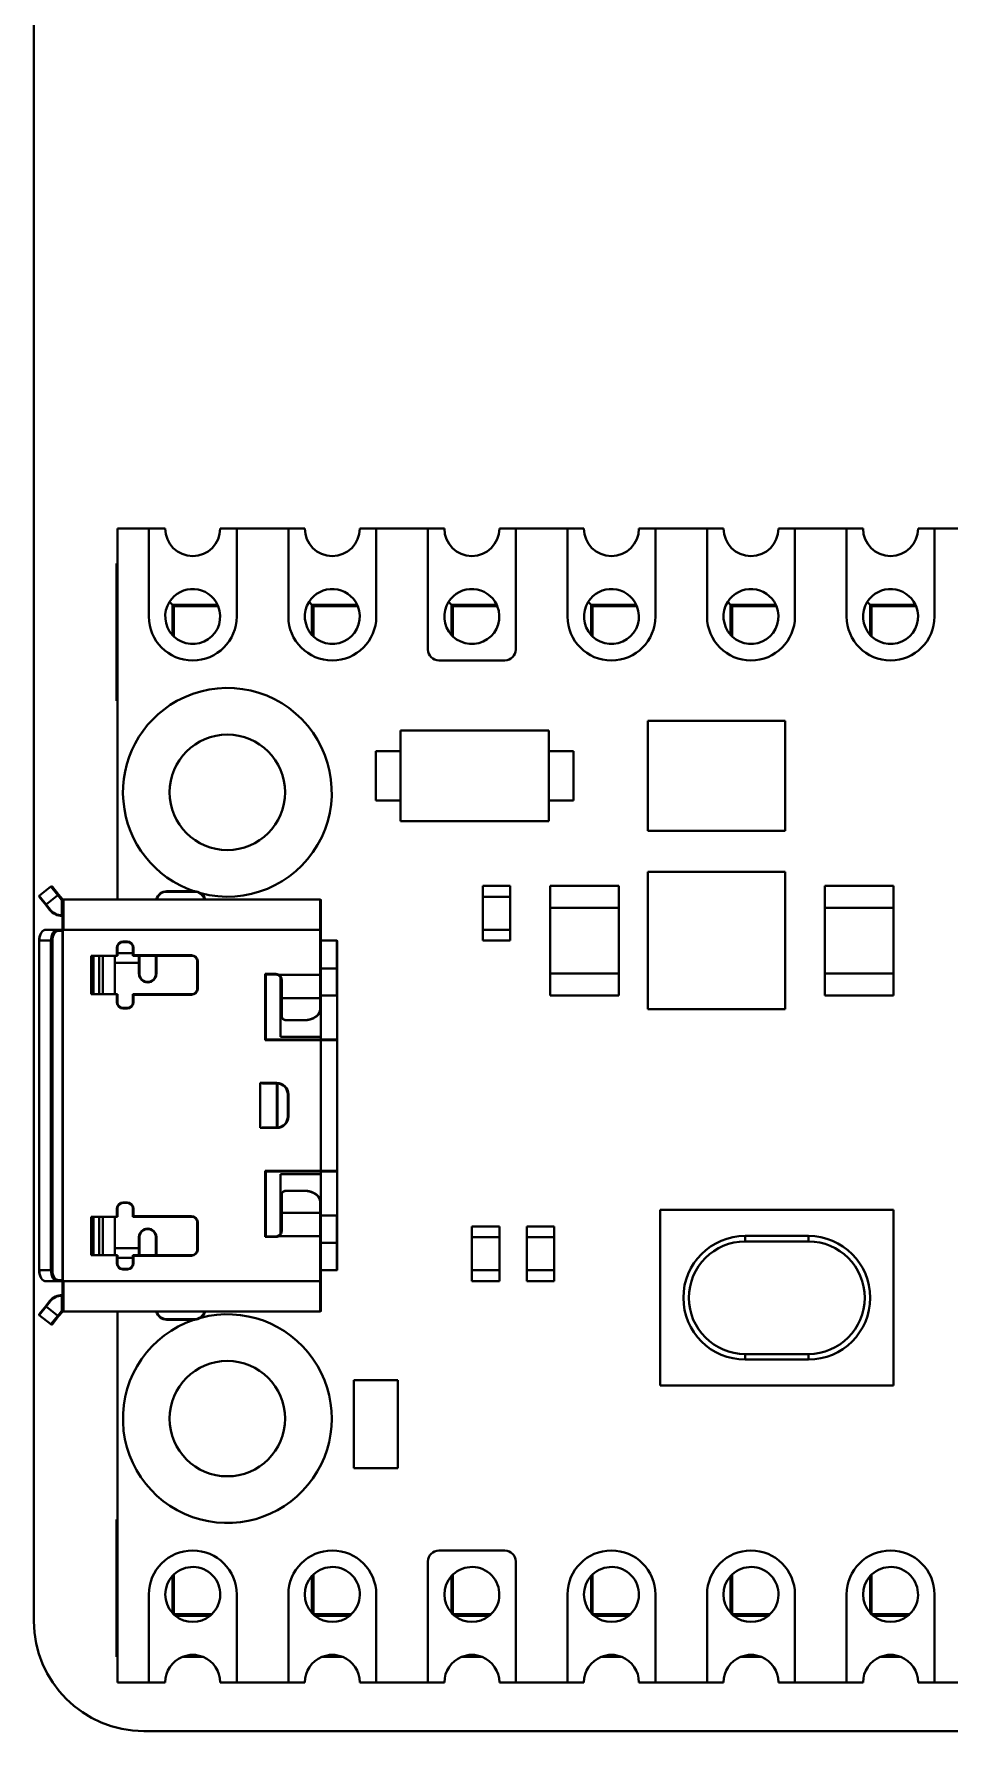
# Model space of a CAD drawing. Header units: millimetres. Extents: x 15 to 292, y 5 to 205.
# Drawn here: x 154.49 to 171.14, y 92.61 to 123.5 of the extents above; entities that cross this region are included whole.
import ezdxf

# ---------------------------------------------------------------- set-up
doc = ezdxf.new("R2010")
doc.units = ezdxf.units.MM
doc.layers.add('Geometries', color=7, linetype='Continuous')

msp = doc.modelspace()

# ---------------------------------------------------------------- linework, layer by layer
at = {"layer": 'Geometries', "linetype": 'Continuous', "lineweight": 40}
for p, q in [((154.49, 94.605), (154.49, 140.75)), ((156.01, 114.492), (156.01, 113.855)), ((156.58, 114.492), (156.01, 114.492)), ((156.58, 114.492), (156.88, 114.492)), ((156.58, 112.892), (156.58, 114.492)), ((157.88, 114.492), (158.18, 114.492)), ((158.18, 114.492), (158.18, 112.892)), ((159.12, 114.492), (158.18, 114.492)), ((159.12, 114.492), (159.42, 114.492)), ((159.12, 112.892), (159.12, 114.492)), ((160.42, 114.492), (160.72, 114.492)), ((161.66, 114.492), (160.72, 114.492)), ((160.72, 114.492), (160.72, 112.892)), ((161.66, 114.492), (161.96, 114.492)), ((161.66, 112.292), (161.66, 114.492)), ((162.96, 114.492), (163.26, 114.492)), ((164.2, 114.492), (163.26, 114.492)), ((163.26, 114.492), (163.26, 112.292)), ((164.2, 114.492), (164.5, 114.492)), ((164.2, 112.892), (164.2, 114.492)), ((165.5, 114.492), (165.8, 114.492)), ((165.8, 114.492), (165.8, 112.892)), ((166.74, 114.492), (165.8, 114.492)), ((166.74, 114.492), (167.04, 114.492)), ((166.74, 112.892), (166.74, 114.492)), ((168.04, 114.492), (168.34, 114.492)), ((169.28, 114.492), (168.34, 114.492)), ((168.34, 114.492), (168.34, 112.892)), ((169.28, 114.492), (169.58, 114.492)), ((169.28, 112.892), (169.28, 114.492)), ((170.58, 114.492), (170.88, 114.492)), ((170.88, 114.492), (170.88, 112.892)), ((171.82, 114.492), (170.88, 114.492)), ((156.01, 113.855), (155.99, 113.855)), ((155.99, 111.355), (155.99, 113.855)), ((156.01, 113.855), (156.01, 111.355)), ((157.01, 113.105), (156.957, 113.159)), ((157.01, 112.555), (157.01, 113.105)), ((157.01, 113.105), (157.832, 113.105)), ((157.843, 113.08), (157.035, 113.08)), ((157.035, 113.08), (157.035, 112.53)), ((159.55, 113.105), (159.497, 113.159)), ((159.55, 113.105), (160.372, 113.105)), ((159.55, 112.555), (159.55, 113.105)), ((160.383, 113.08), (159.575, 113.08)), ((159.575, 113.08), (159.575, 112.53)), ((162.09, 113.105), (162.037, 113.159)), ((162.09, 112.555), (162.09, 113.105)), ((162.09, 113.105), (162.912, 113.105)), ((162.115, 113.08), (162.115, 112.53)), ((162.923, 113.08), (162.115, 113.08)), ((164.63, 113.105), (164.577, 113.159)), ((164.63, 112.555), (164.63, 113.105)), ((164.63, 113.105), (165.452, 113.105)), ((164.655, 113.08), (164.655, 112.53)), ((165.463, 113.08), (164.655, 113.08)), ((167.17, 113.105), (167.117, 113.159)), ((167.17, 113.105), (167.992, 113.105)), ((167.17, 112.555), (167.17, 113.105)), ((168.003, 113.08), (167.195, 113.08)), ((167.195, 113.08), (167.195, 112.53)), ((169.71, 113.105), (169.657, 113.159)), ((169.71, 112.555), (169.71, 113.105)), ((169.71, 113.105), (170.532, 113.105)), ((170.543, 113.08), (169.735, 113.08)), ((169.735, 113.08), (169.735, 112.53)), ((163.06, 112.092), (161.86, 112.092)), ((156.01, 111.355), (155.99, 111.355)), ((156.01, 111.355), (156.01, 107.742)), ((168.16, 110.992), (165.66, 110.992)), ((165.66, 110.992), (165.66, 108.992)), ((168.16, 108.992), (168.16, 110.992)), ((163.86, 110.817), (161.16, 110.817)), ((161.16, 110.817), (161.16, 110.442)), ((163.86, 110.442), (163.86, 110.817)), ((161.16, 110.442), (160.71, 110.442)), ((160.71, 110.442), (160.71, 109.542)), ((161.16, 110.442), (161.16, 109.542)), ((163.86, 110.442), (164.31, 110.442)), ((163.86, 109.542), (163.86, 110.442)), ((164.31, 110.442), (164.31, 109.542)), ((160.71, 109.542), (161.16, 109.542)), ((161.16, 109.542), (161.16, 109.167)), ((164.31, 109.542), (163.86, 109.542)), ((163.86, 109.167), (163.86, 109.542)), ((161.16, 109.167), (163.86, 109.167)), ((165.66, 108.992), (168.16, 108.992)), ((165.66, 108.242), (165.66, 105.742)), ((168.16, 108.242), (165.66, 108.242)), ((168.16, 105.742), (168.16, 108.242)), ((154.587, 107.806), (154.799, 107.975)), ((154.923, 107.818), (154.712, 107.65)), ((154.923, 107.818), (154.799, 107.975)), ((154.827, 107.972), (154.939, 107.831)), ((154.923, 107.818), (154.939, 107.831)), ((154.991, 107.733), (154.923, 107.818)), ((154.939, 107.831), (155.007, 107.746)), ((156.91, 107.892), (156.91, 107.882)), ((156.91, 107.892), (157.401, 107.892)), ((157.41, 107.882), (156.91, 107.882)), ((157.401, 107.892), (157.41, 107.892)), ((157.41, 107.892), (157.41, 107.882)), ((162.66, 107.992), (163.16, 107.992)), ((162.66, 107.792), (162.66, 107.992)), ((163.16, 107.992), (163.16, 107.792)), ((163.885, 107.992), (165.135, 107.992)), ((163.885, 107.592), (163.885, 107.992)), ((165.135, 107.992), (165.135, 107.592)), ((168.885, 107.992), (170.135, 107.992)), ((168.885, 107.592), (168.885, 107.992)), ((170.135, 107.992), (170.135, 107.592)), ((154.704, 107.644), (154.586, 107.792)), ((154.587, 107.806), (154.712, 107.65)), ((154.712, 107.65), (154.704, 107.644)), ((154.775, 107.555), (154.704, 107.644)), ((154.712, 107.65), (154.783, 107.561)), ((154.783, 107.561), (154.775, 107.555)), ((154.991, 107.733), (155.007, 107.746)), ((155, 107.726), (155.01, 107.744)), ((155, 107.452), (155, 107.726)), ((155.009, 107.722), (155.005, 107.722)), ((155.01, 107.452), (155.01, 107.722)), ((155.014, 107.742), (155.028, 107.742)), ((156.01, 107.742), (155.028, 107.742)), ((155.03, 107.742), (155.03, 107.203)), ((156.716, 107.742), (156.01, 107.742)), ((156.726, 107.742), (156.716, 107.742)), ((157.593, 107.742), (156.726, 107.742)), ((157.603, 107.742), (157.593, 107.742)), ((159.7, 107.742), (157.603, 107.742)), ((159.7, 107.192), (159.7, 107.742)), ((159.71, 107.732), (159.71, 107.192)), ((163.16, 107.792), (162.66, 107.792)), ((163.16, 107.792), (162.66, 107.792)), ((162.66, 107.792), (162.66, 107.192)), ((163.16, 107.192), (163.16, 107.792)), ((163.885, 107.592), (163.885, 106.392)), ((165.135, 107.592), (163.885, 107.592)), ((165.135, 107.592), (163.885, 107.592)), ((165.135, 106.392), (165.135, 107.592)), ((170.135, 107.592), (168.885, 107.592)), ((170.135, 107.592), (168.885, 107.592)), ((168.885, 107.592), (168.885, 106.392)), ((170.135, 106.392), (170.135, 107.592)), ((154.712, 107.192), (154.923, 107.192)), ((154.923, 107.192), (154.991, 107.192)), ((154.991, 107.192), (155, 107.192)), ((155, 107.452), (155.01, 107.452)), ((155, 107.452), (155, 107.452)), ((155, 107.45), (155, 107.451)), ((155, 107.192), (155, 107.192)), ((155.005, 107.194), (155.014, 107.176)), ((155.009, 107.199), (155.028, 107.192)), ((155.009, 107.199), (155.009, 107.199)), ((155.01, 107.452), (155.01, 107.452)), ((155.01, 107.444), (155.01, 107.452)), ((155.01, 107.442), (155.01, 107.444)), ((155.01, 107.202), (155.01, 107.442)), ((159.7, 107.192), (155.028, 107.192)), ((159.71, 107.192), (159.7, 107.192)), ((159.7, 106.37), (159.7, 107.192)), ((159.71, 107.192), (159.71, 106.992)), ((162.66, 107.192), (163.16, 107.192)), ((162.66, 107.192), (163.16, 107.192)), ((162.66, 106.992), (162.66, 107.192)), ((163.16, 107.192), (163.16, 106.992)), ((154.587, 106.992), (154.584, 106.992)), ((154.584, 106.992), (154.584, 100.992)), ((154.799, 106.992), (154.587, 106.992)), ((154.587, 106.992), (154.587, 100.992)), ((154.799, 106.992), (154.827, 106.992)), ((154.799, 100.992), (154.799, 106.992)), ((154.827, 106.992), (154.827, 100.992)), ((155.007, 107.172), (154.939, 107.172)), ((155.007, 100.812), (155.007, 107.172)), ((155.01, 107.172), (155.007, 107.172)), ((155.014, 107.176), (155.014, 100.808)), ((156.11, 106.967), (156.11, 106.977)), ((156.11, 106.977), (156.19, 106.977)), ((156.19, 106.967), (156.11, 106.967)), ((156.19, 106.967), (156.19, 106.977)), ((159.71, 106.992), (160, 106.992)), ((159.71, 106.992), (159.71, 106.488)), ((160, 106.488), (160, 106.992)), ((160.01, 106.982), (160.01, 106.488)), ((163.16, 106.992), (162.66, 106.992)), ((155.53, 106.017), (155.53, 106.717)), ((155.53, 106.717), (155.573, 106.717)), ((155.675, 106.717), (155.573, 106.717)), ((155.573, 106.717), (155.573, 106.017)), ((155.675, 106.017), (155.675, 106.717)), ((155.675, 106.717), (155.743, 106.717)), ((155.96, 106.717), (155.743, 106.717)), ((155.743, 106.717), (155.743, 106.017)), ((156, 106.717), (155.96, 106.717)), ((155.96, 106.589), (155.96, 106.717)), ((156.4, 106.589), (155.96, 106.589)), ((155.96, 106.017), (155.96, 106.589)), ((156.01, 106.867), (156, 106.867)), ((156, 106.717), (156, 106.867)), ((156.01, 106.717), (156, 106.717)), ((156.01, 106.867), (156.01, 106.765)), ((156.29, 106.765), (156.01, 106.765)), ((156.01, 106.765), (156.01, 106.717)), ((156.29, 106.867), (156.3, 106.867)), ((156.29, 106.765), (156.29, 106.867)), ((156.29, 106.717), (156.29, 106.765)), ((156.29, 106.717), (156.3, 106.727)), ((156.4, 106.717), (156.29, 106.717)), ((156.3, 106.867), (156.3, 106.727)), ((156.3, 106.727), (157.36, 106.727)), ((156.4, 106.589), (156.4, 106.717)), ((156.41, 106.717), (156.4, 106.717)), ((156.4, 106.589), (156.41, 106.589)), ((156.4, 106.392), (156.4, 106.589)), ((156.41, 106.717), (156.41, 106.589)), ((156.71, 106.717), (156.41, 106.717)), ((156.41, 106.589), (156.41, 106.392)), ((156.72, 106.717), (156.71, 106.717)), ((156.71, 106.392), (156.71, 106.717)), ((157.36, 106.717), (156.72, 106.717)), ((156.72, 106.717), (156.72, 106.392)), ((157.36, 106.717), (157.36, 106.727)), ((157.46, 106.617), (157.47, 106.617)), ((157.46, 106.117), (157.46, 106.617)), ((157.47, 106.617), (157.47, 106.117)), ((156.4, 106.392), (156.41, 106.392)), ((156.71, 106.392), (156.72, 106.392)), ((158.7, 105.182), (158.7, 106.386)), ((158.7, 106.386), (158.89, 106.386)), ((158.7, 106.386), (158.71, 106.376)), ((158.71, 106.376), (158.71, 105.192)), ((158.89, 106.376), (158.71, 106.376)), ((158.89, 106.376), (158.89, 106.386)), ((158.941, 106.362), (158.946, 106.37)), ((158.946, 106.37), (159.7, 106.37)), ((158.98, 106.319), (158.98, 105.242)), ((158.99, 105.953), (158.99, 106.276)), ((159, 106.274), (159, 105.946)), ((159.71, 106.37), (159.7, 106.37)), ((159.7, 105.946), (159.7, 106.37)), ((159.71, 106.488), (159.71, 106.37)), ((160, 106.488), (159.71, 106.488)), ((159.71, 106.37), (159.71, 105.992)), ((160, 105.992), (160, 106.488)), ((160.01, 106.488), (160.01, 106.013)), ((163.885, 106.392), (165.135, 106.392)), ((163.885, 106.392), (165.135, 106.392)), ((163.885, 105.992), (163.885, 106.392)), ((165.135, 106.392), (165.135, 105.992)), ((168.885, 106.392), (170.135, 106.392)), ((168.885, 106.392), (170.135, 106.392)), ((168.885, 105.992), (168.885, 106.392)), ((170.135, 106.392), (170.135, 105.992)), ((155.573, 106.017), (155.53, 106.017)), ((155.675, 106.017), (155.573, 106.017)), ((155.743, 106.017), (155.675, 106.017)), ((155.96, 106.017), (155.743, 106.017)), ((155.96, 106.017), (156, 106.017)), ((156, 106.017), (156.01, 106.017)), ((156, 105.867), (156, 106.017)), ((156.01, 106.017), (156.01, 105.867)), ((156.29, 106.017), (156.3, 106.007)), ((156.29, 105.867), (156.29, 106.017)), ((156.29, 106.017), (157.36, 106.017)), ((156.3, 106.007), (156.3, 105.867)), ((157.36, 106.007), (156.3, 106.007)), ((157.36, 106.017), (157.36, 106.007)), ((157.46, 106.117), (157.47, 106.117)), ((159.71, 105.992), (159.71, 105.953)), ((160, 105.992), (159.71, 105.992)), ((160.01, 106.013), (160.01, 105.182)), ((165.135, 105.992), (163.885, 105.992)), ((170.135, 105.992), (168.885, 105.992)), ((156.01, 105.867), (156, 105.867)), ((156.11, 105.767), (156.11, 105.757)), ((156.11, 105.767), (156.19, 105.767)), ((156.19, 105.757), (156.11, 105.757)), ((156.19, 105.767), (156.19, 105.757)), ((156.29, 105.867), (156.3, 105.867)), ((158.99, 105.617), (158.99, 105.953)), ((159, 105.946), (159, 105.609)), ((159, 105.946), (159.7, 105.946)), ((159.7, 105.751), (159.7, 105.946)), ((159.71, 105.953), (159.71, 105.758)), ((159.71, 105.728), (159.71, 105.758)), ((159.71, 105.728), (159.71, 105.242)), ((165.66, 105.742), (168.16, 105.742)), ((159.09, 105.543), (159.09, 105.546)), ((159.09, 105.546), (159.41, 105.546)), ((159.09, 105.543), (159.41, 105.543)), ((159.41, 105.543), (159.41, 105.546)), ((158.7, 105.182), (158.71, 105.192)), ((159.71, 105.182), (158.7, 105.182)), ((158.71, 105.192), (159.71, 105.192)), ((158.98, 105.242), (159.71, 105.242)), ((159.71, 105.192), (159.71, 105.242)), ((159.71, 105.182), (159.71, 105.192)), ((159.71, 105.192), (160, 105.192)), ((160.01, 105.182), (159.71, 105.182)), ((159.71, 102.802), (159.71, 105.182)), ((160.01, 105.182), (160.01, 102.802)), ((158.61, 104.402), (158.61, 103.582)), ((158.61, 104.402), (158.91, 104.402)), ((158.91, 104.392), (158.686, 104.392)), ((158.91, 104.402), (158.91, 104.392)), ((158.91, 103.592), (158.91, 104.392)), ((158.92, 103.592), (158.92, 104.392)), ((159.11, 103.792), (159.11, 104.192)), ((159.12, 104.192), (159.11, 104.192)), ((159.12, 104.192), (159.12, 103.792)), ((158.91, 103.582), (158.61, 103.582)), ((158.686, 103.592), (158.91, 103.592)), ((158.91, 103.582), (158.91, 103.592)), ((159.12, 103.792), (159.11, 103.792)), ((158.7, 102.802), (159.71, 102.802)), ((158.7, 101.599), (158.7, 102.802)), ((158.71, 102.792), (158.7, 102.802)), ((159.71, 102.792), (158.71, 102.792)), ((158.71, 102.792), (158.71, 101.609)), ((159.71, 102.742), (158.98, 102.742)), ((158.98, 102.742), (158.98, 101.665)), ((159.71, 102.802), (160.01, 102.802)), ((159.71, 102.792), (159.71, 102.802)), ((160, 102.792), (159.71, 102.792)), ((159.71, 102.742), (159.71, 102.792)), ((159.71, 102.742), (159.71, 102.256)), ((160.01, 102.802), (160.01, 101.971)), ((158.99, 102.031), (158.99, 102.368)), ((159, 102.375), (159, 102.039)), ((159.09, 102.441), (159.09, 102.439)), ((159.41, 102.441), (159.09, 102.441)), ((159.41, 102.439), (159.09, 102.439)), ((159.41, 102.441), (159.41, 102.439)), ((159.71, 102.226), (159.71, 102.256)), ((155.53, 101.967), (155.573, 101.967)), ((155.53, 101.267), (155.53, 101.967)), ((155.675, 101.967), (155.573, 101.967)), ((155.573, 101.967), (155.573, 101.267)), ((155.675, 101.967), (155.743, 101.967)), ((155.675, 101.267), (155.675, 101.967)), ((155.96, 101.967), (155.743, 101.967)), ((155.743, 101.967), (155.743, 101.267)), ((155.96, 101.396), (155.96, 101.967)), ((156, 101.967), (155.96, 101.967)), ((156.01, 102.117), (156, 102.117)), ((156, 101.967), (156, 102.117)), ((156.01, 101.967), (156, 101.967)), ((156.01, 102.117), (156.01, 101.967)), ((156.11, 102.227), (156.19, 102.227)), ((156.11, 102.217), (156.11, 102.227)), ((156.19, 102.217), (156.11, 102.217)), ((156.19, 102.217), (156.19, 102.227)), ((156.29, 102.117), (156.3, 102.117)), ((156.29, 101.967), (156.29, 102.117)), ((156.29, 101.967), (156.3, 101.977)), ((157.36, 101.967), (156.29, 101.967)), ((156.3, 102.117), (156.3, 101.977)), ((156.3, 101.977), (157.36, 101.977)), ((157.36, 101.967), (157.36, 101.977)), ((158.99, 101.709), (158.99, 102.031)), ((159, 102.039), (159, 101.71)), ((159, 102.039), (159.7, 102.039)), ((159.7, 102.039), (159.7, 102.234)), ((159.7, 101.614), (159.7, 102.039)), ((159.71, 102.226), (159.71, 102.031)), ((159.71, 102.031), (159.71, 101.992)), ((159.71, 101.992), (159.71, 101.614)), ((160, 101.992), (159.71, 101.992)), ((160, 101.492), (160, 101.992)), ((160.01, 101.971), (160.01, 101.492)), ((170.135, 102.092), (165.885, 102.092)), ((165.885, 102.092), (165.885, 98.892)), ((170.135, 98.892), (170.135, 102.092)), ((157.46, 101.367), (157.46, 101.867)), ((157.46, 101.867), (157.47, 101.867)), ((157.47, 101.867), (157.47, 101.367)), ((162.46, 101.592), (162.46, 101.792)), ((162.46, 101.792), (162.96, 101.792)), ((162.96, 101.792), (162.96, 101.592)), ((163.46, 101.592), (163.46, 101.792)), ((163.46, 101.792), (163.96, 101.792)), ((163.96, 101.792), (163.96, 101.592)), ((155.96, 101.267), (155.96, 101.396)), ((156.4, 101.396), (155.96, 101.396)), ((156.4, 101.592), (156.41, 101.592)), ((156.4, 101.396), (156.4, 101.592)), ((156.4, 101.396), (156.41, 101.396)), ((156.4, 101.267), (156.4, 101.396)), ((156.41, 101.592), (156.41, 101.396)), ((156.41, 101.396), (156.41, 101.267)), ((156.71, 101.267), (156.71, 101.592)), ((156.72, 101.592), (156.71, 101.592)), ((156.72, 101.592), (156.72, 101.267)), ((157.46, 101.367), (157.47, 101.367)), ((158.71, 101.609), (158.7, 101.599)), ((158.89, 101.599), (158.7, 101.599)), ((158.71, 101.609), (158.89, 101.609)), ((158.89, 101.609), (158.89, 101.599)), ((158.941, 101.623), (158.946, 101.614)), ((158.946, 101.614), (159.7, 101.614)), ((159.71, 101.614), (159.7, 101.614)), ((159.7, 100.792), (159.7, 101.614)), ((159.71, 101.614), (159.71, 101.492)), ((159.71, 101.492), (160, 101.492)), ((159.71, 101.492), (159.71, 100.992)), ((160, 100.992), (160, 101.492)), ((160, 101.492), (160.01, 101.492)), ((160.01, 101.492), (160.01, 101.002)), ((162.96, 101.592), (162.46, 101.592)), ((162.46, 101.592), (162.46, 100.992)), ((162.96, 101.592), (162.46, 101.592)), ((162.96, 100.992), (162.96, 101.592)), ((163.96, 101.592), (163.46, 101.592)), ((163.46, 101.592), (163.46, 100.992)), ((163.96, 101.592), (163.46, 101.592)), ((163.96, 100.992), (163.96, 101.592)), ((167.435, 101.617), (167.435, 101.517)), ((167.435, 101.617), (168.585, 101.617)), ((168.585, 101.517), (167.435, 101.517)), ((168.585, 101.517), (168.585, 101.617)), ((155.573, 101.267), (155.53, 101.267)), ((155.675, 101.267), (155.573, 101.267)), ((155.743, 101.267), (155.675, 101.267)), ((155.96, 101.267), (155.743, 101.267)), ((155.96, 101.267), (156, 101.267)), ((156, 101.117), (156, 101.267)), ((156, 101.267), (156.01, 101.267)), ((156.01, 101.117), (156, 101.117)), ((156.01, 101.267), (156.01, 101.219)), ((156.29, 101.219), (156.01, 101.219)), ((156.01, 101.219), (156.01, 101.117)), ((156.11, 101.017), (156.11, 101.007)), ((156.11, 101.017), (156.19, 101.017)), ((156.19, 101.017), (156.19, 101.007)), ((156.29, 101.267), (156.3, 101.257)), ((156.29, 101.267), (156.4, 101.267)), ((156.29, 101.219), (156.29, 101.267)), ((156.29, 101.117), (156.29, 101.219)), ((156.29, 101.117), (156.3, 101.117)), ((157.36, 101.257), (156.3, 101.257)), ((156.3, 101.257), (156.3, 101.117)), ((156.4, 101.267), (156.41, 101.267)), ((156.41, 101.267), (156.71, 101.267)), ((156.71, 101.267), (156.72, 101.267)), ((156.72, 101.267), (157.36, 101.267)), ((157.36, 101.267), (157.36, 101.257)), ((154.587, 100.992), (154.584, 100.992)), ((154.587, 100.992), (154.799, 100.992)), ((154.923, 100.792), (154.712, 100.792)), ((154.799, 100.992), (154.827, 100.992)), ((154.991, 100.792), (154.923, 100.792)), ((154.939, 100.812), (155.007, 100.812)), ((155, 100.792), (154.991, 100.792)), ((155, 100.792), (155, 100.792)), ((155.005, 100.791), (155.014, 100.808)), ((155.007, 100.812), (155.01, 100.812)), ((155.009, 100.786), (155.028, 100.792)), ((155.009, 100.785), (155.009, 100.786)), ((155.01, 100.542), (155.01, 100.782)), ((159.7, 100.792), (155.028, 100.792)), ((155.03, 100.782), (155.03, 100.242)), ((156.19, 101.007), (156.11, 101.007)), ((159.7, 100.242), (159.7, 100.792)), ((159.71, 100.792), (159.7, 100.792)), ((160, 100.992), (159.71, 100.992)), ((159.71, 100.992), (159.71, 100.792)), ((159.71, 100.792), (159.71, 100.252)), ((162.46, 100.992), (162.96, 100.992)), ((162.46, 100.992), (162.96, 100.992)), ((162.46, 100.792), (162.46, 100.992)), ((162.96, 100.792), (162.46, 100.792)), ((162.96, 100.992), (162.96, 100.792)), ((163.46, 100.992), (163.96, 100.992)), ((163.46, 100.792), (163.46, 100.992)), ((163.46, 100.992), (163.96, 100.992)), ((163.96, 100.792), (163.46, 100.792)), ((163.96, 100.992), (163.96, 100.792)), ((154.704, 100.341), (154.775, 100.429)), ((154.783, 100.423), (154.712, 100.334)), ((154.783, 100.423), (154.775, 100.429)), ((155.01, 100.532), (155, 100.532)), ((155, 100.258), (155, 100.532)), ((155, 100.532), (155, 100.532)), ((155, 100.532), (155, 100.532)), ((155.01, 100.541), (155.01, 100.542)), ((155.01, 100.532), (155.01, 100.541)), ((155.01, 100.532), (155.01, 100.532)), ((155.01, 100.262), (155.01, 100.532)), ((154.586, 100.192), (154.704, 100.341)), ((154.712, 100.334), (154.587, 100.178)), ((154.799, 100.01), (154.587, 100.178)), ((154.712, 100.334), (154.704, 100.341)), ((154.712, 100.334), (154.923, 100.166)), ((154.799, 100.01), (154.923, 100.166)), ((154.939, 100.154), (154.827, 100.013)), ((154.923, 100.166), (154.991, 100.251)), ((154.923, 100.166), (154.939, 100.154)), ((155.007, 100.238), (154.939, 100.154)), ((154.991, 100.251), (155.007, 100.238)), ((155, 100.258), (155.01, 100.241)), ((155.005, 100.262), (155.009, 100.262)), ((155.028, 100.242), (155.014, 100.242)), ((156.01, 100.242), (155.028, 100.242)), ((156.01, 100.242), (156.01, 96.455)), ((156.716, 100.242), (156.01, 100.242)), ((156.726, 100.242), (156.716, 100.242)), ((157.593, 100.242), (156.726, 100.242)), ((156.91, 100.102), (156.91, 100.092)), ((156.91, 100.102), (157.41, 100.102)), ((157.401, 100.092), (156.91, 100.092)), ((157.41, 100.092), (157.401, 100.092)), ((157.41, 100.102), (157.41, 100.092)), ((157.603, 100.242), (157.593, 100.242)), ((159.7, 100.242), (157.603, 100.242)), ((167.435, 99.367), (167.435, 99.467)), ((167.435, 99.467), (168.585, 99.467)), ((168.585, 99.367), (167.435, 99.367)), ((168.585, 99.467), (168.585, 99.367)), ((161.11, 98.992), (160.31, 98.992)), ((160.31, 98.992), (160.31, 97.392)), ((161.11, 97.392), (161.11, 98.992)), ((165.885, 98.892), (170.135, 98.892)), ((160.31, 97.392), (161.11, 97.392)), ((156.01, 96.455), (155.99, 96.455)), ((155.99, 93.955), (155.99, 96.455)), ((156.01, 96.455), (156.01, 93.955)), ((163.06, 95.892), (161.86, 95.892)), ((157.035, 95.455), (157.035, 94.73)), ((159.575, 95.455), (159.575, 94.73)), ((161.66, 95.692), (161.66, 93.492)), ((162.115, 95.455), (162.115, 94.73)), ((163.26, 93.492), (163.26, 95.692)), ((164.655, 95.455), (164.655, 94.73)), ((167.195, 95.455), (167.195, 94.73)), ((169.735, 95.455), (169.735, 94.73)), ((157.01, 94.755), (157.01, 95.429)), ((159.55, 94.755), (159.55, 95.429)), ((162.09, 94.755), (162.09, 95.429)), ((164.63, 94.755), (164.63, 95.429)), ((167.17, 94.755), (167.17, 95.429)), ((169.71, 94.755), (169.71, 95.429)), ((156.58, 95.092), (156.58, 93.492)), ((158.18, 93.492), (158.18, 95.092)), ((159.12, 95.092), (159.12, 93.492)), ((160.72, 93.492), (160.72, 95.092)), ((164.2, 95.092), (164.2, 93.492)), ((165.8, 93.492), (165.8, 95.092)), ((166.74, 95.092), (166.74, 93.492)), ((168.34, 93.492), (168.34, 95.092)), ((169.28, 95.092), (169.28, 93.492)), ((170.88, 93.492), (170.88, 95.092)), ((157.725, 94.73), (157.035, 94.73)), ((157.696, 94.705), (157.063, 94.705)), ((160.265, 94.73), (159.575, 94.73)), ((160.236, 94.705), (159.603, 94.705)), ((162.805, 94.73), (162.115, 94.73)), ((162.776, 94.705), (162.143, 94.705)), ((165.345, 94.73), (164.655, 94.73)), ((165.316, 94.705), (164.683, 94.705)), ((167.885, 94.73), (167.195, 94.73)), ((167.856, 94.705), (167.223, 94.705)), ((170.425, 94.73), (169.735, 94.73)), ((170.396, 94.705), (169.763, 94.705)), ((156.01, 93.955), (155.99, 93.955)), ((156.01, 93.955), (156.01, 93.492)), ((157.569, 93.955), (157.191, 93.955)), ((160.109, 93.955), (159.731, 93.955)), ((162.649, 93.955), (162.271, 93.955)), ((165.189, 93.955), (164.811, 93.955)), ((167.729, 93.955), (167.351, 93.955)), ((170.269, 93.955), (169.891, 93.955)), ((156.01, 93.492), (156.58, 93.492)), ((156.88, 93.492), (156.58, 93.492)), ((158.18, 93.492), (157.88, 93.492)), ((158.18, 93.492), (159.12, 93.492)), ((159.42, 93.492), (159.12, 93.492)), ((160.72, 93.492), (160.42, 93.492)), ((160.72, 93.492), (161.66, 93.492)), ((161.96, 93.492), (161.66, 93.492)), ((163.26, 93.492), (162.96, 93.492)), ((163.26, 93.492), (164.2, 93.492)), ((164.5, 93.492), (164.2, 93.492)), ((165.8, 93.492), (165.5, 93.492)), ((165.8, 93.492), (166.74, 93.492)), ((167.04, 93.492), (166.74, 93.492)), ((168.34, 93.492), (168.04, 93.492)), ((168.34, 93.492), (169.28, 93.492)), ((169.58, 93.492), (169.28, 93.492)), ((170.88, 93.492), (170.58, 93.492)), ((170.88, 93.492), (171.82, 93.492)), ((156.49, 92.605), (262.49, 92.605))]:
    msp.add_line(p, q, dxfattribs=at)
at = {"layer": 'Geometries', "linetype": 'Continuous', "lineweight": 40, "flags": 128}
for points in [[(155.005, 107.722), (155.003, 107.722), (155.002, 107.723), (155.001, 107.724), (155, 107.726), (155, 107.726)], [(155.01, 107.722), (155.01, 107.722), (155.009, 107.722)], [(155.01, 107.744), (155.01, 107.743), (155.011, 107.743), (155.012, 107.742), (155.013, 107.742), (155.014, 107.742), (155.014, 107.742)], [(155.028, 107.742), (155.029, 107.742), (155.029, 107.742)], [(155.029, 107.742), (155.029, 107.742), (155.03, 107.742)], [(154.712, 107.192), (154.71, 107.192), (154.706, 107.192), (154.702, 107.192), (154.698, 107.191), (154.694, 107.19), (154.69, 107.189), (154.686, 107.188), (154.682, 107.187), (154.678, 107.185), (154.674, 107.183), (154.67, 107.181), (154.666, 107.179), (154.662, 107.177), (154.659, 107.174), (154.655, 107.171), (154.651, 107.169), (154.648, 107.165), (154.644, 107.162), (154.641, 107.159), (154.637, 107.155), (154.634, 107.151), (154.631, 107.147), (154.628, 107.143), (154.625, 107.139), (154.622, 107.135), (154.619, 107.13), (154.616, 107.126), (154.614, 107.121), (154.611, 107.116), (154.609, 107.111), (154.606, 107.106), (154.604, 107.1), (154.602, 107.095), (154.6, 107.089), (154.598, 107.084), (154.596, 107.078), (154.594, 107.072), (154.593, 107.067), (154.591, 107.061), (154.59, 107.055), (154.589, 107.049), (154.588, 107.043), (154.587, 107.037), (154.586, 107.03), (154.585, 107.024), (154.585, 107.018), (154.584, 107.012), (154.584, 107.005), (154.584, 106.999), (154.584, 106.993), (154.584, 106.992)], [(155, 107.451), (155, 107.451), (155, 107.452)], [(155.01, 107.444), (155.006, 107.445), (155.004, 107.446), (155.002, 107.447), (155.001, 107.448), (155, 107.45), (155, 107.45)], [(155, 107.192), (155, 107.192), (155.001, 107.192), (155.002, 107.193), (155.003, 107.193)], [(155.003, 107.193), (155.003, 107.193), (155.005, 107.194)], [(155.009, 107.199), (155.01, 107.2), (155.01, 107.202)], [(155.03, 107.203), (155.03, 107.202), (155.029, 107.197), (155.028, 107.192)], [(155.014, 107.176), (155.013, 107.174), (155.012, 107.173), (155.011, 107.173), (155.01, 107.172), (155.01, 107.172)], [(158.98, 106.319), (158.978, 106.324), (158.973, 106.331), (158.968, 106.338), (158.962, 106.344), (158.956, 106.351), (158.949, 106.356), (158.941, 106.362)], [(158.946, 106.37), (158.952, 106.367), (158.957, 106.363), (158.962, 106.358), (158.967, 106.354), (158.972, 106.349), (158.976, 106.343), (158.981, 106.336), (158.986, 106.328), (158.99, 106.32), (158.994, 106.311), (158.996, 106.302), (158.998, 106.293), (158.999, 106.284), (159, 106.274)], [(158.99, 106.276), (158.989, 106.284), (158.988, 106.292), (158.987, 106.3), (158.984, 106.309), (158.981, 106.316), (158.98, 106.319)], [(159.41, 105.543), (159.414, 105.543), (159.421, 105.543), (159.429, 105.543), (159.437, 105.544), (159.445, 105.544), (159.452, 105.545), (159.46, 105.546), (159.468, 105.547), (159.475, 105.548), (159.483, 105.549), (159.49, 105.551), (159.497, 105.552), (159.505, 105.554), (159.512, 105.556), (159.519, 105.558), (159.527, 105.56), (159.534, 105.562), (159.541, 105.564), (159.548, 105.567), (159.554, 105.569), (159.561, 105.572), (159.568, 105.575), (159.574, 105.578), (159.581, 105.581), (159.587, 105.584), (159.593, 105.588), (159.599, 105.591), (159.605, 105.595), (159.611, 105.598), (159.617, 105.602), (159.622, 105.606), (159.628, 105.61), (159.633, 105.614), (159.638, 105.618), (159.643, 105.623), (159.648, 105.627), (159.652, 105.631), (159.657, 105.636), (159.661, 105.641), (159.665, 105.645), (159.669, 105.65), (159.673, 105.655), (159.677, 105.66), (159.68, 105.665), (159.683, 105.67), (159.687, 105.675), (159.689, 105.68), (159.692, 105.685), (159.695, 105.691), (159.697, 105.696), (159.699, 105.701), (159.701, 105.707), (159.703, 105.712), (159.704, 105.718), (159.706, 105.723), (159.707, 105.729), (159.708, 105.734), (159.709, 105.74), (159.709, 105.745), (159.709, 105.746)], [(159.709, 105.746), (159.709, 105.751), (159.71, 105.756), (159.71, 105.758)], [(158.99, 105.617), (158.99, 105.615), (158.99, 105.611), (158.99, 105.608), (158.991, 105.605), (158.992, 105.602), (158.993, 105.598), (158.994, 105.595), (158.995, 105.592), (158.997, 105.589), (158.999, 105.586), (159.001, 105.583), (159.003, 105.58), (159.005, 105.577), (159.008, 105.574), (159.01, 105.572), (159.013, 105.569), (159.016, 105.567), (159.019, 105.564), (159.022, 105.562), (159.026, 105.56), (159.029, 105.558), (159.033, 105.556), (159.037, 105.554), (159.04, 105.552), (159.044, 105.551), (159.048, 105.549), (159.053, 105.548), (159.057, 105.547), (159.061, 105.546), (159.065, 105.545), (159.07, 105.544), (159.074, 105.544), (159.079, 105.543), (159.083, 105.543), (159.087, 105.543), (159.09, 105.543)], [(158.686, 104.392), (158.677, 104.392), (158.667, 104.393), (158.654, 104.395), (158.64, 104.397), (158.627, 104.399), (158.613, 104.402), (158.61, 104.402)], [(158.61, 103.582), (158.613, 103.583), (158.627, 103.585), (158.64, 103.588), (158.649, 103.589), (158.658, 103.59), (158.667, 103.591), (158.677, 103.592), (158.686, 103.592)], [(159.09, 102.441), (159.087, 102.441), (159.083, 102.441), (159.078, 102.441), (159.074, 102.441), (159.07, 102.44), (159.065, 102.439), (159.061, 102.438), (159.057, 102.437), (159.052, 102.436), (159.048, 102.435), (159.044, 102.434), (159.04, 102.432), (159.036, 102.43), (159.033, 102.428), (159.029, 102.427), (159.025, 102.424), (159.022, 102.422), (159.019, 102.42), (159.016, 102.418), (159.013, 102.415), (159.01, 102.412), (159.007, 102.41), (159.005, 102.407), (159.002, 102.404), (159, 102.401), (158.998, 102.398), (158.997, 102.395), (158.995, 102.392), (158.994, 102.389), (158.993, 102.386), (158.992, 102.382), (158.991, 102.379), (158.99, 102.376), (158.99, 102.372), (158.99, 102.369), (158.99, 102.368)], [(159.709, 102.238), (159.709, 102.241), (159.708, 102.246), (159.708, 102.252), (159.707, 102.257), (159.705, 102.263), (159.704, 102.268), (159.702, 102.273), (159.701, 102.279), (159.699, 102.284), (159.697, 102.29), (159.694, 102.295), (159.692, 102.3), (159.689, 102.305), (159.686, 102.31), (159.683, 102.316), (159.68, 102.321), (159.676, 102.326), (159.672, 102.33), (159.669, 102.335), (159.665, 102.34), (159.66, 102.345), (159.656, 102.349), (159.652, 102.354), (159.647, 102.358), (159.642, 102.363), (159.637, 102.367), (159.632, 102.371), (159.627, 102.375), (159.621, 102.379), (159.616, 102.383), (159.61, 102.387), (159.604, 102.39), (159.598, 102.394), (159.592, 102.397), (159.586, 102.401), (159.58, 102.404), (159.573, 102.407), (159.567, 102.41), (159.56, 102.413), (159.553, 102.415), (159.546, 102.418), (159.539, 102.42), (159.532, 102.423), (159.525, 102.425), (159.518, 102.427), (159.511, 102.429), (159.504, 102.431), (159.496, 102.432), (159.489, 102.434), (159.481, 102.435), (159.474, 102.437), (159.466, 102.438), (159.459, 102.439), (159.451, 102.439), (159.443, 102.44), (159.436, 102.441), (159.428, 102.441), (159.42, 102.441), (159.412, 102.441), (159.41, 102.441)], [(159.71, 102.226), (159.71, 102.229), (159.709, 102.235), (159.709, 102.238)], [(158.941, 101.623), (158.948, 101.627), (158.955, 101.632), (158.961, 101.638), (158.967, 101.645), (158.972, 101.651), (158.976, 101.658), (158.98, 101.665)], [(159, 101.71), (158.999, 101.704), (158.999, 101.697), (158.998, 101.691), (158.997, 101.684), (158.995, 101.677), (158.993, 101.671), (158.989, 101.662), (158.985, 101.654), (158.98, 101.646), (158.974, 101.639), (158.968, 101.632), (158.962, 101.625), (158.954, 101.62), (158.946, 101.614)], [(158.98, 101.665), (158.98, 101.666), (158.983, 101.673), (158.986, 101.682), (158.988, 101.69), (158.989, 101.699), (158.99, 101.709)], [(154.584, 100.992), (154.584, 100.989), (154.584, 100.983), (154.584, 100.976), (154.585, 100.97), (154.585, 100.964), (154.586, 100.958), (154.586, 100.951), (154.587, 100.945), (154.588, 100.939), (154.589, 100.933), (154.591, 100.927), (154.592, 100.921), (154.594, 100.915), (154.595, 100.909), (154.597, 100.904), (154.599, 100.898), (154.601, 100.893), (154.603, 100.887), (154.605, 100.882), (154.607, 100.877), (154.61, 100.871), (154.612, 100.866), (154.615, 100.862), (154.617, 100.857), (154.62, 100.852), (154.623, 100.848), (154.626, 100.843), (154.629, 100.839), (154.632, 100.835), (154.636, 100.831), (154.639, 100.828), (154.642, 100.824), (154.646, 100.821), (154.649, 100.817), (154.653, 100.814), (154.657, 100.812), (154.66, 100.809), (154.664, 100.807), (154.668, 100.804), (154.672, 100.802), (154.676, 100.8), (154.68, 100.799), (154.684, 100.797), (154.688, 100.796), (154.692, 100.795), (154.696, 100.794), (154.7, 100.793), (154.704, 100.793), (154.707, 100.792)], [(155.004, 100.791), (155.003, 100.792), (155.002, 100.792), (155.001, 100.792), (155, 100.792), (155, 100.792)], [(155.005, 100.791), (155.004, 100.791), (155.004, 100.791)], [(155.01, 100.782), (155.01, 100.782), (155.01, 100.784), (155.009, 100.785)], [(155.01, 100.812), (155.011, 100.812), (155.012, 100.811), (155.013, 100.81), (155.014, 100.809), (155.014, 100.808)], [(155.028, 100.792), (155.029, 100.787), (155.03, 100.785), (155.03, 100.782)], [(155, 100.532), (155, 100.534), (155, 100.535), (155.001, 100.536), (155.002, 100.537), (155.004, 100.539), (155.006, 100.54), (155.01, 100.541)], [(155, 100.258), (155, 100.259), (155.001, 100.26), (155.002, 100.261), (155.003, 100.262), (155.005, 100.262)], [(155.009, 100.262), (155.01, 100.262), (155.01, 100.262)], [(155.014, 100.242), (155.013, 100.242), (155.012, 100.242), (155.011, 100.242), (155.01, 100.241), (155.01, 100.241)], [(155.029, 100.242), (155.029, 100.242), (155.028, 100.242)], [(155.03, 100.242), (155.029, 100.242), (155.029, 100.242)]]:
    msp.add_lwpolyline(points, dxfattribs=at)
at = {"layer": 'Geometries', "linetype": 'Continuous', "lineweight": 40}
for centre in [(158.01, 109.692), (158.01, 98.292)]:
    msp.add_circle(centre, 1.05, dxfattribs=at)
for centre, radius, start, end in [((157.38, 114.492), 0.5, 180, 0), ((159.92, 114.492), 0.5, 180, 0), ((162.46, 114.492), 0.5, 180, 0), ((165, 114.492), 0.5, 180, 0), ((167.54, 114.492), 0.5, 180, 0), ((170.08, 114.492), 0.5, 180, 0), ((157.38, 112.892), 0.5, 25.2106, 147.7913), ((159.92, 112.892), 0.5, 25.2106, 147.7913), ((162.46, 112.892), 0.5, 25.2106, 147.7913), ((165, 112.892), 0.5, 25.2106, 147.7913), ((167.54, 112.892), 0.5, 25.2106, 147.7913), ((170.08, 112.892), 0.5, 25.2106, 147.7913), ((157.38, 112.892), 0.5, 147.7913, 222.3491), ((157.38, 112.892), 0.5, 226.4448, 22.0828), ((157.38, 112.892), 0.5, 22.0828, 25.2106), ((159.92, 112.892), 0.5, 147.7913, 222.3491), ((159.92, 112.892), 0.5, 226.4448, 22.0828), ((159.92, 112.892), 0.5, 22.0828, 25.2106), ((162.46, 112.892), 0.5, 147.7913, 222.3491), ((162.46, 112.892), 0.5, 226.4448, 22.0828), ((162.46, 112.892), 0.5, 22.0828, 25.2106), ((165, 112.892), 0.5, 147.7913, 222.3491), ((165, 112.892), 0.5, 226.4448, 22.0828), ((165, 112.892), 0.5, 22.0828, 25.2106), ((167.54, 112.892), 0.5, 147.7913, 222.3491), ((167.54, 112.892), 0.5, 226.4448, 22.0828), ((167.54, 112.892), 0.5, 22.0828, 25.2106), ((170.08, 112.892), 0.5, 147.7913, 222.3491), ((170.08, 112.892), 0.5, 226.4448, 22.0828), ((170.08, 112.892), 0.5, 22.0828, 25.2106), ((157.38, 112.892), 0.8, 180, 0), ((159.92, 112.892), 0.8, 180, 0), ((165, 112.892), 0.8, 180, 0), ((167.54, 112.892), 0.8, 180, 0), ((170.08, 112.892), 0.8, 180, 0), ((157.38, 112.892), 0.5, 222.3491, 226.4448), ((159.92, 112.892), 0.5, 222.3491, 226.4448), ((162.46, 112.892), 0.5, 222.3491, 226.4448), ((165, 112.892), 0.5, 222.3491, 226.4448), ((167.54, 112.892), 0.5, 222.3491, 226.4448), ((170.08, 112.892), 0.5, 222.3491, 226.4448), ((161.86, 112.292), 0.2, 180, 270), ((163.06, 112.292), 0.2, 270, 0), ((158.01, 109.692), 1.9, 255.2588, 118.9255), ((158.01, 109.692), 1.9, 118.9255, 251.3283), ((154.811, 107.959), 0.02, 38.5901, 128.5901), ((156.91, 107.692), 0.2, 90, 165.5225), ((156.91, 107.692), 0.19, 90, 164.7425), ((157.41, 107.692), 0.2, 54.3598, 90), ((157.41, 107.692), 0.19, 15.2575, 90), ((157.41, 107.692), 0.2, 14.4775, 54.3598), ((154.594, 107.799), 0.01, 128.5901, 218.5901), ((155.01, 107.742), 0.3, 218.5901, 270), ((155.01, 107.742), 0.29, 218.5901, 268.0239), ((155.014, 107.752), 0.03, 218.5901, 240.4099), ((155.014, 107.752), 0.01, 218.5901, 240.4099), ((155.03, 107.722), 0.02, 90, 180), ((159.7, 107.732), 0.01, 0, 90), ((155, 107.202), 0.01, 299.5901, 340.5288), ((155, 107.202), 0.03, 299.5901, 340.5288), ((156.11, 106.867), 0.11, 90, 180), ((156.11, 106.867), 0.1, 90, 180), ((156.19, 106.867), 0.11, 0, 90), ((156.19, 106.867), 0.1, 0, 90), ((160, 106.982), 0.01, 0, 90), ((157.36, 106.617), 0.11, 0, 90), ((157.36, 106.617), 0.1, 0, 90), ((156.56, 106.392), 0.16, 180, 0), ((156.56, 106.392), 0.15, 180, 270), ((156.56, 106.392), 0.15, 270, 0), ((158.89, 106.276), 0.11, 58.9754, 90), ((158.89, 106.276), 0.1, 58.9754, 90), ((157.36, 106.117), 0.11, 270, 0), ((157.36, 106.117), 0.1, 270, 0), ((156.11, 105.867), 0.11, 180, 270), ((156.11, 105.867), 0.1, 180, 270), ((156.19, 105.867), 0.1, 270, 0), ((156.19, 105.867), 0.11, 270, 0), ((160, 105.182), 0.01, 0, 90), ((158.91, 104.192), 0.21, 0, 90), ((158.91, 104.192), 0.2, 87.134, 90), ((158.91, 104.192), 0.2, 0, 87.134), ((158.91, 103.792), 0.21, 270, 0), ((158.91, 103.792), 0.2, 270, 272.866), ((158.91, 103.792), 0.2, 272.866, 0), ((160, 102.802), 0.01, 270, 0), ((156.11, 102.117), 0.11, 90, 180), ((156.11, 102.117), 0.1, 90, 180), ((156.19, 102.117), 0.11, 0, 90), ((156.19, 102.117), 0.1, 0, 90), ((157.36, 101.867), 0.11, 0, 90), ((157.36, 101.867), 0.1, 0, 90), ((156.56, 101.592), 0.16, 0, 180), ((156.56, 101.592), 0.15, 0, 180), ((157.36, 101.367), 0.11, 270, 0), ((157.36, 101.367), 0.1, 270, 0), ((158.89, 101.709), 0.1, 270, 301.0246), ((158.89, 101.709), 0.11, 270, 301.0246), ((167.435, 100.492), 1.125, 90, 270), ((167.435, 100.492), 1.025, 90, 270), ((168.585, 100.492), 1.125, 270, 90), ((168.585, 100.492), 1.025, 270, 90), ((156.11, 101.117), 0.11, 180, 270), ((156.11, 101.117), 0.1, 180, 270), ((156.19, 101.117), 0.1, 270, 0), ((156.19, 101.117), 0.11, 270, 0), ((155, 100.782), 0.01, 19.4712, 60.4099), ((155, 100.782), 0.03, 19.4712, 60.4099), ((160, 101.002), 0.01, 270, 0), ((155.01, 100.242), 0.3, 90, 141.4099), ((155.01, 100.242), 0.29, 91.9761, 141.4099), ((154.594, 100.186), 0.01, 141.4099, 231.4099), ((155.014, 100.232), 0.03, 119.5901, 141.4099), ((155.014, 100.232), 0.01, 119.5901, 141.4099), ((155.03, 100.262), 0.02, 180, 270), ((158.01, 98.292), 1.9, 108.6717, 255.2074), ((156.91, 100.292), 0.2, 194.4775, 270), ((156.91, 100.292), 0.19, 195.2575, 270), ((157.41, 100.292), 0.19, 270, 344.7425), ((157.41, 100.292), 0.2, 270, 305.6402), ((158.01, 98.292), 1.9, 255.2074, 104.7412), ((157.41, 100.292), 0.2, 305.6402, 345.5225), ((159.7, 100.252), 0.01, 270, 0), ((154.811, 100.025), 0.02, 231.4099, 321.4099), ((157.38, 95.092), 0.8, 0, 180), ((159.92, 95.092), 0.8, 0, 180), ((161.86, 95.692), 0.2, 90, 180), ((163.06, 95.692), 0.2, 0, 90), ((165, 95.092), 0.8, 0, 180), ((167.54, 95.092), 0.8, 0, 180), ((170.08, 95.092), 0.8, 0, 180), ((157.38, 95.092), 0.5, 133.5552, 137.6509), ((157.38, 95.092), 0.5, 313.6098, 133.5552), ((159.92, 95.092), 0.5, 133.5552, 137.6509), ((159.92, 95.092), 0.5, 313.6098, 133.5552), ((162.46, 95.092), 0.5, 133.5552, 137.6509), ((162.46, 95.092), 0.5, 313.6098, 133.5552), ((165, 95.092), 0.5, 133.5552, 137.6509), ((165, 95.092), 0.5, 313.6098, 133.5552), ((167.54, 95.092), 0.5, 133.5552, 137.6509), ((167.54, 95.092), 0.5, 313.6098, 133.5552), ((170.08, 95.092), 0.5, 133.5552, 137.6509), ((170.08, 95.092), 0.5, 313.6098, 133.5552), ((157.38, 95.092), 0.5, 137.6509, 222.3491), ((159.92, 95.092), 0.5, 137.6509, 222.3491), ((162.46, 95.092), 0.5, 137.6509, 222.3491), ((165, 95.092), 0.5, 137.6509, 222.3491), ((167.54, 95.092), 0.5, 137.6509, 222.3491), ((170.08, 95.092), 0.5, 137.6509, 222.3491), ((156.49, 94.605), 2, 180, 270), ((157.38, 95.092), 0.5, 222.3491, 230.7193), ((157.38, 95.092), 0.5, 230.7193, 309.2807), ((157.38, 95.092), 0.5, 309.2807, 313.6098), ((159.92, 95.092), 0.5, 222.3491, 230.7193), ((159.92, 95.092), 0.5, 230.7193, 309.2807), ((159.92, 95.092), 0.5, 309.2807, 313.6098), ((162.46, 95.092), 0.5, 222.3491, 230.7193), ((162.46, 95.092), 0.5, 230.7193, 309.2807), ((162.46, 95.092), 0.5, 309.2807, 313.6098), ((165, 95.092), 0.5, 222.3491, 230.7193), ((165, 95.092), 0.5, 230.7193, 309.2807), ((165, 95.092), 0.5, 309.2807, 313.6098), ((167.54, 95.092), 0.5, 222.3491, 230.7193), ((167.54, 95.092), 0.5, 230.7193, 309.2807), ((167.54, 95.092), 0.5, 309.2807, 313.6098), ((170.08, 95.092), 0.5, 222.3491, 230.7193), ((170.08, 95.092), 0.5, 230.7193, 309.2807), ((170.08, 95.092), 0.5, 309.2807, 313.6098), ((157.38, 93.492), 0.5, 112.1885, 180), ((157.38, 93.492), 0.5, 67.8115, 112.1885), ((157.38, 93.492), 0.5, 0, 67.8115), ((159.92, 93.492), 0.5, 112.1885, 180), ((159.92, 93.492), 0.5, 67.8115, 112.1885), ((159.92, 93.492), 0.5, 0, 67.8115), ((162.46, 93.492), 0.5, 112.1885, 180), ((162.46, 93.492), 0.5, 67.8115, 112.1885), ((162.46, 93.492), 0.5, 0, 67.8115), ((165, 93.492), 0.5, 112.1885, 180), ((165, 93.492), 0.5, 67.8115, 112.1885), ((165, 93.492), 0.5, 0, 67.8115), ((167.54, 93.492), 0.5, 112.1885, 180), ((167.54, 93.492), 0.5, 67.8115, 112.1885), ((167.54, 93.492), 0.5, 0, 67.8115), ((170.08, 93.492), 0.5, 112.1885, 180), ((170.08, 93.492), 0.5, 67.8115, 112.1885), ((170.08, 93.492), 0.5, 0, 67.8115)]:
    msp.add_arc(centre, radius, start, end, dxfattribs=at)
for centre, major_axis, ratio, start_param, end_param in [((155.014, 107.722), (0, 0.02), 0.493791, 0, 1.570796), ((155.028, 107.722), (0, 0.02), 0.942809, 0, 1.570796), ((154.712, 106.992), (0, -0.2), 0.623744, 3.141593, 4.712389), ((154.923, 106.992), (0, 0.2), 0.623744, 0, 1.570796), ((154.923, 107.172), (0, 0.02), 0.781629, 4.712389, 6.283185), ((154.991, 107.172), (0, 0.02), 0.781629, 4.712389, 6.283185), ((155, 107.452), (-0.01, 0), 0.018214, 3.141593, 4.711761), ((155, 107.172), (0, 0.02), 0.493791, 4.712389, 6.283185), ((155.03, 107.202), (-0.02, 0), 0.018868, 4.712389, 6.283185), ((154.939, 106.992), (0, -0.18), 0.623744, 3.141593, 4.712389), ((159, 106.276), (0.01, 0), 0.15977, 3.141593, 4.712389), ((160, 106.488), (0.01, 0), 0.007765, 4.712389, 6.283185), ((160, 106.013), (0, 0.0211), 0.47428, 3.141593, 4.712389), ((159, 105.953), (0.01, 0), 0.707107, 3.141593, 4.712389), ((159.41, 105.751), (0.29, 0), 0.707107, 4.712389, 6.283185), ((159.7, 105.953), (-0.01, 0), 0.707107, 1.570796, 3.141593), ((159.7, 105.758), (-0.01, 0), 0.707107, 1.570796, 3.141593), ((159, 105.617), (0.01, 0), 0.707107, 3.141593, 4.712389), ((159.09, 105.609), (0.09, 0), 0.707107, 3.141593, 4.712389), ((159, 102.368), (-0.01, 0), 0.707107, 4.712389, 6.283185), ((159.09, 102.375), (0.09, 0), 0.707107, 1.570796, 3.141593), ((159.41, 102.234), (0.29, 0), 0.707107, 0, 1.570796), ((159, 102.031), (-0.01, 0), 0.707107, 4.712389, 6.283185), ((159.7, 102.226), (0.01, 0), 0.707107, 0, 1.570796), ((159.7, 102.031), (0.01, 0), 0.707107, 0, 1.570796), ((160, 101.971), (0, 0.0214), 0.466529, 4.712389, 6.283185), ((159, 101.709), (-0.01, 0), 0.15977, 4.712389, 6.283185), ((154.712, 100.992), (0, -0.2), 0.623744, 4.712389, 6.283185), ((154.923, 100.992), (0, 0.2), 0.623744, 1.570796, 3.141593), ((154.939, 100.992), (0, -0.18), 0.623744, 4.712389, 6.283185), ((154.923, 100.812), (0, -0.02), 0.781629, 0, 1.570796), ((154.991, 100.812), (0, -0.02), 0.781629, 0, 1.570796), ((155, 100.812), (0, -0.02), 0.493791, 0, 1.570796), ((155.03, 100.782), (0.02, 0), 0.018868, 3.141593, 4.712389), ((155, 100.532), (-0.01, 0), 0.018214, 1.571424, 3.141593), ((155.014, 100.262), (0, -0.02), 0.493791, 4.712389, 6.283185), ((155.028, 100.262), (0, -0.02), 0.942809, 4.712389, 6.283185)]:
    msp.add_ellipse(centre, major_axis=major_axis, ratio=ratio, start_param=start_param, end_param=end_param, dxfattribs=at)

doc.saveas('drawing.dxf')
